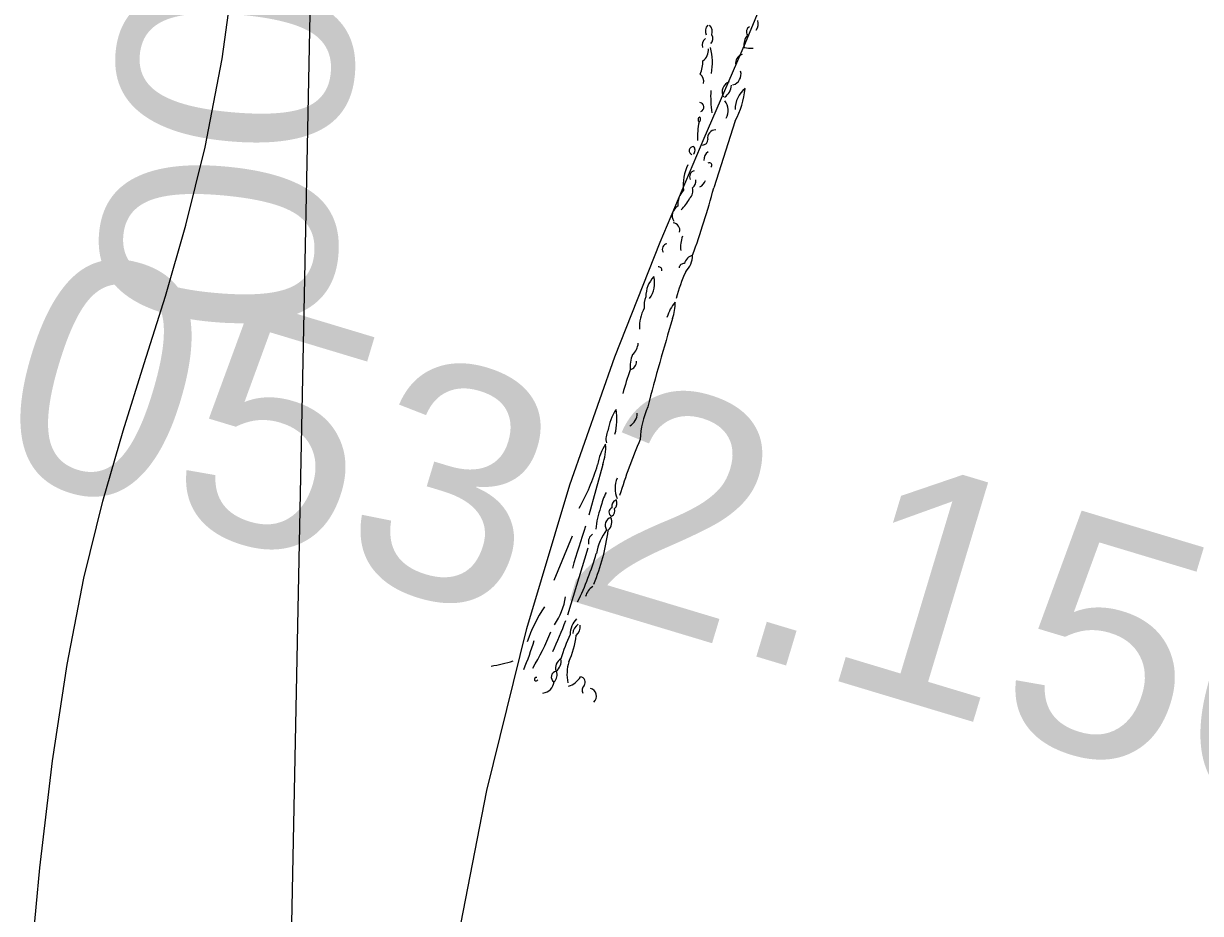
# Model space of a CAD drawing. Header units: millimetres. Extents: x -24439 to 198341, y -52871 to 149926.
# Drawn here: x 143679 to 146702, y 95030 to 97316 of the extents above; entities that cross this region are included whole.
import ezdxf

# ---------------------------------------------------------------- set-up
doc = ezdxf.new("R2010")
doc.units = ezdxf.units.MM
doc.linetypes.add('NET VAN', pattern=[1.06, 0.53, -0.53])
for name, color, linetype, lineweight in [('A-DETL-GENF-2', 9, 'NET VAN', 9), ('G-IMPT-1', 9, 'Continuous', 9), ('G-IMPT-6', 7, 'Continuous', 9)]:
    doc.layers.add(name, color=color, linetype=linetype, lineweight=lineweight)
doc.styles.add('Arial_1', font='arial_0.ttf', dxfattribs={"height": 600})

# ---------------------------------------------------------------- blocks, each defined once
blk = doc.blocks.new('NCV_TKCS_251209_TONG THE HIEN TRANG SAN DUONG - NCV_TKCS_HIEN TRANG_251209a_dwg_CX-1613001-TKCS_MB ĐỊNH VỊ CAO ĐỘ THIẾT KẾ')
at = {"layer": 'G-IMPT-1'}
for p, q in [((98.2, 2569.4), (92.6, 2268)), ((-20.9, 997), (-15.3, 771.8)), ((-58.1, 665.7), (-78.6, 461)), ((21, 635.9), (21, 336.3))]:
    blk.add_line(p, q, dxfattribs=at)
for centre, radius, start, end in [((58, 2955.4), 24.9, 134.496, 231.229), ((25.8, 2982.2), 48.6, 342.588, 32.943), ((-96.7, 2911.5), 39.7, 154.507, 220.356), ((-141.7, 2897), 37.3, 354.116, 63.506), ((96.2, 2910.8), 59.4, 154.949, 209.001), ((-121.5, 2870.5), 28.3, 329.21, 53.41), ((43.7, 2981.6), 99.6, 270.321, 292.299), ((-96.9, 2849.1), 35.6, 142.285, 212.511), ((-154.3, 2810.5), 57.5, 323.065, 21.746), ((-305.1, 2709.3), 248.3, 5.939, 31.544), ((66.2, 2817.9), 39.3, 124.083, 206.849), ((-249.8, 2733.2), 147.8, 354.217, 16.837), ((18.8, 2754.6), 47.5, 302.397, 31.853), ((52.7, 2685.2), 45.8, 126.355, 224.374), ((-117.2, 2682.5), 38.6, 0.691, 68.071), ((-29.7, 2695.9), 69.9, 322.259, 12.292), ((195.2, 2649.5), 116.8, 146.143, 196.69), ((-252, 2642), 357.6, 348.292, 11.708), ((446.3, 2781.8), 499.8, 193.592, 204.675), ((-2.5, 2586.2), 62.1, 344.358, 57.093), ((-66.8, 2581.3), 19.9, 308.449, 97.2177), ((-44.1, 2532.5), 12.4, 133.211, 247.4), ((-57.5, 2530), 12.5, 313.807, 66.8039), ((244.6, 2543), 294.2, 184.288, 199.902), ((36.8, 2476.3), 32.6, 103.298, 210.839), ((-13.6, 2452.2), 23.6, 288.614, 18.256), ((-36.3, 2395.8), 18.1, 106.305, 265.713), ((-51.9, 2392.8), 22.8, 330.077, 62.701), ((58, 2382.3), 42.2, 140.168, 199.223), ((145.9, 2297.8), 190.2, 169.869, 203.664), ((47, 2356.3), 10.6, 322.125, 142.1245), ((5, 2291.9), 26.1, 119.781, 224.69), ((-22.3, 2263.4), 34.9, 321.901, 26.677), ((-0.9, 2290.9), 50.8, 314.876, 357.199), ((-2960.4, 2154.9), 3055.1, 356.464, 2.121), ((54.3, 2180.8), 92.1, 153.818, 200.31), ((-32, 2217.1), 44.6, 330.861, 33.72), ((-192.1, 2233.5), 202.7, 331.781, 349.147), ((2.2, 2116.3), 47.3, 136.431, 226.751), ((-23.8, 2044.3), 30.8, 0.641, 102.0387), ((164.4, 2025.5), 140.7, 177.491, 203.118), ((-19.3, 1959.9), 24.1, 116.895, 226.846), ((116.6, 1924.7), 50.1, 123.542, 183.327), ((-11, 1937.7), 104, 332.795, 16.061), ((69.2, 1902.1), 19.9, 97.579, 193.032), ((-31.2, 1862.8), 14.1, 5.542, 117.2388), ((724, 1799.9), 648.9, 172.004, 182.711), ((65.5, 1775.1), 122.1, 152.958, 197.894), ((-141.5, 1773.1), 113.9, 340.841, 30.358), ((31.7, 1725.5), 83.2, 171.643, 205.849), ((241.9, 1680.6), 180.9, 156.593, 180.223), ((-127.3, 1689.8), 212.7, 357.842, 17.15), ((115, 1653.1), 162.3, 167.161, 199.846), ((10546.7, 1683.7), 10461.5, 180.01099, 182.16199), ((-105, 1524.5), 81.6, 330.607, 9.829), ((88.1, 1468.7), 123.1, 172.629, 203.631), ((-44, 1450.1), 36.3, 302.161, 19.481), ((1460.3, 1340.3), 1487.1, 176.951, 181.039), ((493.3, 1243.2), 403.3, 173.462, 193.969), ((170.6, 1174.5), 214.4, 162.523, 188.68), ((-257.9, 1127.4), 250.2, 2.095, 26.466), ((-0.4, 1231.5), 60.5, 314.899, 17.847), ((36.2, 1129.1), 78.7, 170.471, 209.778), ((2251.6, 892.4), 2164.6, 173.276, 180.04), ((160, 1021.5), 203.9, 162.013, 189.018), ((-229.1, 1010.7), 208.6, 356.236, 20.706), ((-965.5, 990.4), 924.1, 347.378, 359.941), ((166.7, 946.5), 112.1, 173.231, 218.996), ((335.4, 836), 312.2, 170.566, 183.246), ((94.6, 845.8), 28.3, 126.59, 210.79), ((59.8, 848), 27.3, 322.446, 48.974), ((335.9, 795), 313, 175.738, 193.231), ((82, 815.5), 19.7, 126.394, 263.093), ((59.5, 814.8), 27.5, 316.919, 37.056), ((97.6, 761.8), 34.8, 124.794, 231.388), ((38.7, 758.3), 50.5, 331.954, 39.467), ((4682.5, 582.9), 4699.9, 178.287, 180.579), ((296.8, 652.7), 235.6, 159.663, 186.804), ((-863, 585.8), 957.9, 354.644, 8.936), ((54.4, 673.4), 40.1, 139.811, 211.04), ((-1288.8, 615.6), 1351.6, 350.963, 0.387), ((140.7, 440), 68.7, 138.903, 184.227), ((-287.7, 368.4), 280.9, 341.766, 8.295), ((632.9, 135.9), 746.1, 163.9708, 176.8958), ((-1456.6, 393.2), 1478.9, 351.277, 356.86), ((143.6, 287.7), 92.5, 150.908, 197.38), ((115.1, 278.6), 51.6, 139.483, 192.445), ((36.6, 290.8), 52.3, 328.933, 21.918), ((892.3, 148.2), 844.4, 172.3866, 179.9853), ((-283.4, 199.3), 370.5, 351.806, 10.013), ((-1053.9, 337.5), 1031.4, 345.302, 354.966), ((-1297.1, 193.3), 1212.9, 353.648, 359.903), ((78.5, 117.1), 43.7, 134.341, 214.238), ((-2.8, 123.7), 56.4, 326.441, 25.931), ((282, 150.7), 198.8, 181.198, 207.447), ((-468.6, 543.8), 564, 295.1, 304.937), ((53.9, 69.9), 24.6, 113.273, 255.875), ((13.5, 66.7), 40.2, 329.054, 40.094), ((62.7, 120.6), 89.9, 304.037, 346.778), ((153.1, 75.7), 24.4, 342.45, 96.4946), ((201, 54.2), 28.5, 150.029, 222.652), ((206.2, 30.2), 34.5, 329.284, 90.2065), ((-28.4, 34.8), 7.54, 89.298, 0.702), ((-5.6, 36.3), 54.4, 293.731, 10.311)]:
    blk.add_arc(centre, radius, start, end, dxfattribs=at)
blk = doc.blocks.new('NCV_TKCS_251209_TONG THE HIEN TRANG SAN DUONG - NCV_TKCS_HIEN TRANG_251209a_dwg-1612995-TKCS_MB ĐỊNH VỊ CAO ĐỘ THIẾT KẾ')
at = {"layer": 'G-IMPT-1', "flags": 128}
for points in [[(563605079.3, 1145078271.1), (563605031.9, 1145078743.8), (563605010, 1145079172), (563605010, 1145079557.7), (563605025.4, 1145079905.7), (563605051.8, 1145080221.3), (563605083.1, 1145080509.3), (563605113.9, 1145080774.7), (563605138.7, 1145081022.7), (563605151.8, 1145081258.1), (563605149.3, 1145081485), (563605132.4, 1145081703.9), (563605103.9, 1145081914.2), (563605066.6, 1145082115.3), (563605023.1, 1145082306.7), (563604976.4, 1145082487.8), (563604929.1, 1145082658), (563604884, 1145082816.8), (563604842.7, 1145082965.4), (563604803, 1145083111.3)], [(563633795.4, 1144983892.4), (563632842, 1144987228), (563628322, 1145001121), (563621443.2, 1145024145.7), (563617911.8, 1145035632.8), (563612430, 1145053330), (563609036.9, 1145064493.7), (563606296.8, 1145072376.5), (563601696, 1145088856), (563597882, 1145088677), (563595394.2, 1145091035.9)], [(563604050.4, 1145077924), (563603989.8, 1145078222.7), (563603941.7, 1145078495.4), (563603906.3, 1145078743.4), (563603883.6, 1145078967.8), (563603873, 1145079170.8), (563603870.9, 1145079359), (563603873, 1145079540.2), (563603875.2, 1145079721.9), (563603873, 1145079912), (563603862.3, 1145080118), (563603838.7, 1145080347.6), (563603798, 1145080608.6), (563603737.2, 1145080906), (563603659.1, 1145081234.3), (563603567.5, 1145081585.4), (563603466.6, 1145081951.1), (563603360.4, 1145082323.4), (563603252.8, 1145082694.2)]]:
    blk.add_lwpolyline(points, dxfattribs=at)
at = {"xscale": 0.5999999999997676, "yscale": 0.5999999999997676, "zscale": 0.5999999999997676, "rotation": 0.0005022315763634679}
blk.add_blockref('NCV_TKCS_251209_TONG THE HIEN TRANG SAN DUONG - NCV_TKCS_HIEN TRANG_251209a_dwg_CX-1613001-TKCS_MB ĐỊNH VỊ CAO ĐỘ THIẾT KẾ', (563605088, 1145079033.4), dxfattribs=at)
at = {"layer": 'G-IMPT-6', "insert": (563604098.3, 1145080748.2), "char_height": 600, "width": 2511.846, "attachment_point": 2, "rotation": 281.5462, "line_spacing_factor": 0.941778, "style": 'Arial_1'}
blk.add_mtext('1.500', dxfattribs=at)
at = {"layer": 'G-IMPT-6', "char_height": 600, "width": 2511.846, "attachment_point": 1, "line_spacing_factor": 0.941778, "style": 'Arial_1'}
for s, insert in [('2.156', (563605053, 1145079873.2)), ('1.053', (563602857.4, 1145079775.6))]:
    blk.add_mtext(s, dxfattribs=dict(at, insert=insert))
blk = doc.blocks.new('NCV_TKCS_251209_TONG THE HIEN TRANG SAN DUONG - NCV_TKCS_251209_TONG THE HIEN TRANG SAN DUONG-1605292-TKCS_MB ĐỊNH VỊ CAO ĐỘ THIẾT KẾ')
at = {"rotation": 343.2379237072182}
blk.add_blockref('NCV_TKCS_251209_TONG THE HIEN TRANG SAN DUONG - NCV_TKCS_HIEN TRANG_251209a_dwg-1612995-TKCS_MB ĐỊNH VỊ CAO ĐỘ THIẾT KẾ', (-869777547.7, -933796958.8), dxfattribs=at)

msp = doc.modelspace()

# ---------------------------------------------------------------- block references
at = {"layer": 'A-DETL-GENF-2'}
msp.add_blockref('NCV_TKCS_251209_TONG THE HIEN TRANG SAN DUONG - NCV_TKCS_251209_TONG THE HIEN TRANG SAN DUONG-1605292-TKCS_MB ĐỊNH VỊ CAO ĐỘ THIẾT KẾ', (26103.5, 9888.2), dxfattribs=at)

doc.saveas('drawing.dxf')
